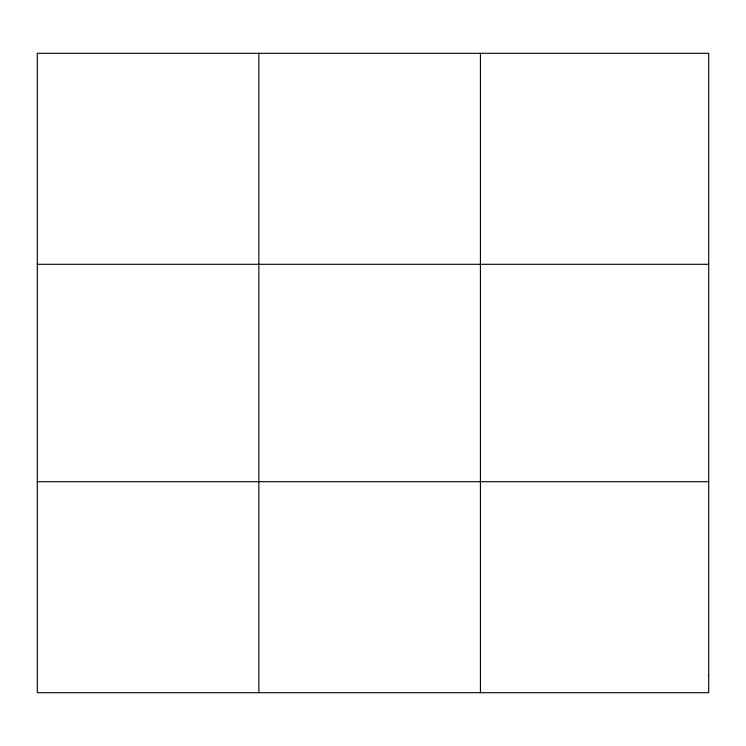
<?xml version="1.0" encoding="UTF-8"?>
<svg xmlns="http://www.w3.org/2000/svg" width="746" height="746" viewBox="0 0 746 746"><rect width="100%" height="100%" fill="white"/><g stroke="black" fill="none" stroke-linecap="round" stroke-linejoin="round"><path stroke-width="1.12" d="M258.862 53.302L258.862 692.698M480.424 53.302L480.424 692.698M37.3 264.298L708.7 264.298M37.3 481.702L708.7 481.702M708.7 675.121L708.7 692.698L37.3 692.698L37.3 53.302L708.7 53.302L708.7 675.121"/></g></svg>
